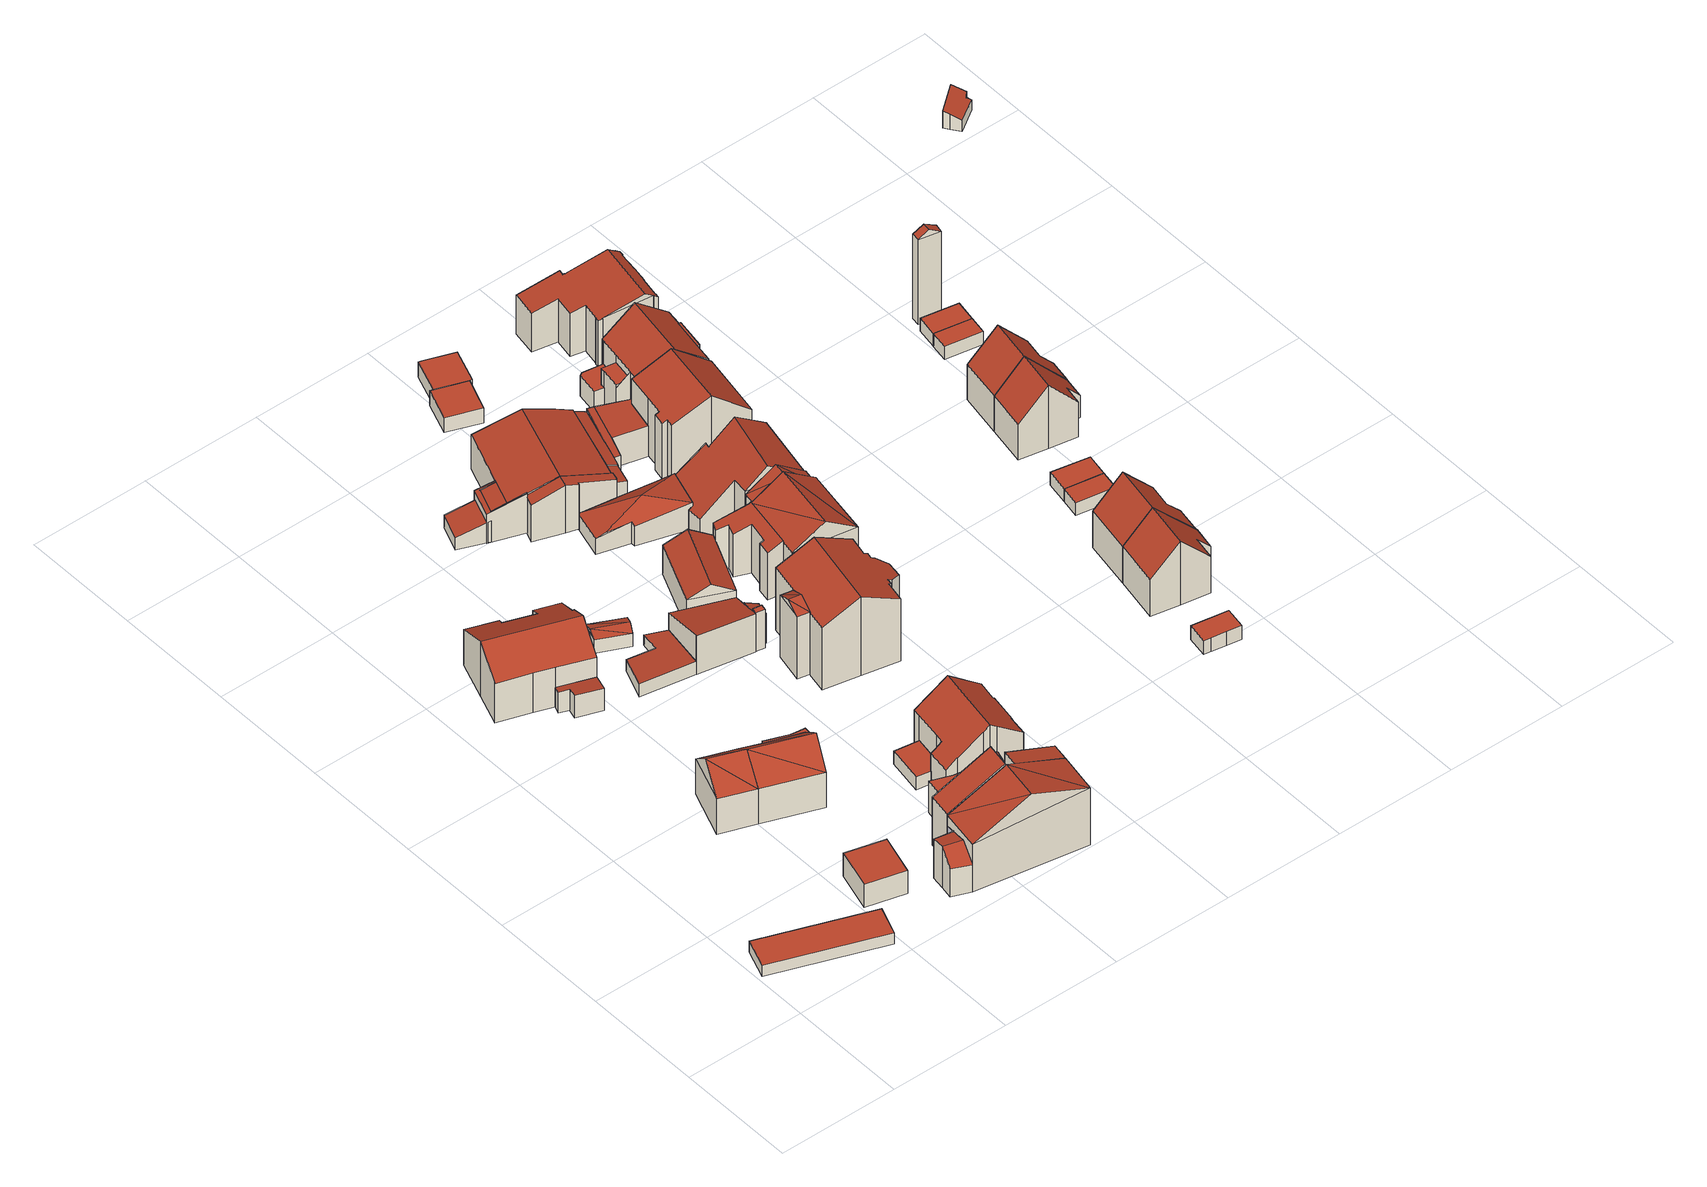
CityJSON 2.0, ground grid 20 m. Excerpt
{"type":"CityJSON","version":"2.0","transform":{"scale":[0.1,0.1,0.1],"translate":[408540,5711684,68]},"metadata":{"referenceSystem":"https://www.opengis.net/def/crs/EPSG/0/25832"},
"CityObjects":{
"building1":{"type":"Building","attributes":{"Gemeindeschluessel":"05978036","Geometrietyp2DReferenz":"3000","function":"31001_2460","roofType":"1000","measuredHeight":2.07},"geometry":[{"type":"MultiSurface","lod":"2","boundaries":[[[0,1,2,3]],[[1,4,5,2]],[[4,6,7,5]],[[6,0,3,7]],[[6,4,1,0]],[[3,2,5,7]]],"semantics":{"surfaces":[{"type":"WallSurface"},{"type":"RoofSurface"},{"type":"GroundSurface"}],"values":[0,0,0,0,1,2]}}]},
"building2":{"type":"Building","attributes":{"Gemeindeschluessel":"05978036","Geometrietyp2DReferenz":"3000","function":"31001_2000","roofType":"1000","measuredHeight":4.28},"geometry":[{"type":"MultiSurface","lod":"2","boundaries":[[[8,9,10,11]],[[9,12,13,10]],[[12,14,15,13]],[[14,8,11,15]],[[14,12,9,8]],[[11,10,13,15]]],"semantics":{"surfaces":[{"type":"WallSurface"},{"type":"RoofSurface"},{"type":"GroundSurface"}],"values":[0,0,0,0,1,2]}}]},
"building3":{"type":"Building","attributes":{"Gemeindeschluessel":"05978036","Geometrietyp2DReferenz":"3000","function":"31001_1000","roofType":"3100","measuredHeight":10.27},"geometry":[{"type":"MultiSurface","lod":"2","boundaries":[[[16,17,18,19]],[[17,20,21,18]],[[20,22,23,21]],[[22,16,19,23]],[[20,17,24]],[[16,22,25]],[[24,16,25]],[[16,24,17]],[[20,25,22]],[[25,20,24]],[[19,18,21,23]]],"semantics":{"surfaces":[{"type":"WallSurface"},{"type":"RoofSurface"},{"type":"GroundSurface"}],"values":[0,0,0,0,0,0,1,1,1,1,2]}}]},
"building4":{"type":"Building","attributes":{"Gemeindeschluessel":"05978036","Geometrietyp2DReferenz":"3000","function":"31001_1000"},"children":["building4-1","building4-2"]},
"building4-1":{"type":"BuildingPart","attributes":{"roofType":"2100","measuredHeight":4.21},"parents":["building4"],"geometry":[{"type":"MultiSurface","lod":"2","boundaries":[[[26,27,28,29]],[[27,30,31,28]],[[30,32,33,31]],[[32,34,35,33]],[[36,26,29,37]],[[36,34,32,30,27,26]],[[29,28,31,33,35,37]],[[37,35,34,36]]],"semantics":{"surfaces":[{"type":"WallSurface"},{"type":"RoofSurface"},{"type":"GroundSurface"},{"type":"ClosureSurface"}],"values":[0,0,0,0,0,1,2,3]}}]},
"building4-2":{"type":"BuildingPart","attributes":{"roofType":"3100","measuredHeight":10.45},"parents":["building4"],"geometry":[{"type":"MultiSurface","lod":"2","boundaries":[[[38,39,40,41]],[[39,42,43,40]],[[42,44,45,43]],[[44,46,47,45]],[[46,48,49,47]],[[48,50,51,49]],[[50,52,36,37,51]],[[53,35,34]],[[53,54,55,35]],[[54,56,57,55]],[[56,58,59,57]],[[58,60,61,59]],[[60,62,63,61]],[[62,64,65,63]],[[64,38,41,65]],[[60,58,56,54,53,52,50]],[[50,48,46,44,42,39,38,64,62,60]],[[41,40,43,45,47,49,51,37,35,55,57,59,61,63,65]],[[53,34,36,52]],[[34,35,37,36]]],"semantics":{"surfaces":[{"type":"WallSurface"},{"type":"RoofSurface"},{"type":"GroundSurface"},{"type":"ClosureSurface"}],"values":[0,0,0,0,0,0,0,0,0,0,0,0,0,0,0,1,1,2,0,3]}}]},
"building5":{"type":"Building","attributes":{"Gemeindeschluessel":"05978036","Geometrietyp2DReferenz":"3000","function":"31001_1100"},"children":["building5-1","building5-2"]},
"building5-1":{"type":"BuildingPart","attributes":{"roofType":"5000","measuredHeight":10.25},"parents":["building5"],"geometry":[{"type":"MultiSurface","lod":"2","boundaries":[[[16,22,23,19]],[[22,66,67,68,23]],[[69,70,71,72,73]],[[70,16,19,71]],[[22,74,75,76,66]],[[74,22,77]],[[77,70,74]],[[70,77,16]],[[69,75,74,70]],[[76,75,69]],[[16,77,22]],[[19,23,68,78,72,71]],[[79,67,66,76]],[[79,78,68,67]],[[73,79,76,69]],[[73,72,78,79]]],"semantics":{"surfaces":[{"type":"WallSurface"},{"type":"RoofSurface"},{"type":"GroundSurface"},{"type":"ClosureSurface"}],"values":[0,0,0,0,1,1,1,1,0,0,0,2,0,3,0,3]}}]},
"building5-2":{"type":"BuildingPart","attributes":{"roofType":"1000","measuredHeight":6.46},"parents":["building5"],"geometry":[{"type":"MultiSurface","lod":"2","boundaries":[[[80,81,82,83]],[[81,84,85,82]],[[84,86,87,85]],[[86,88,89,87]],[[88,90,91,89]],[[90,92,93,91]],[[92,73,72,93]],[[67,80,83,68]],[[67,79,73,92,90,88,86,84,81,80]],[[83,82,85,87,89,91,93,72,78,68]],[[78,72,73,79]],[[68,78,79,67]]],"semantics":{"surfaces":[{"type":"WallSurface"},{"type":"RoofSurface"},{"type":"GroundSurface"},{"type":"ClosureSurface"}],"values":[0,0,0,0,0,0,0,0,1,2,3,3]}}]},
"building6":{"type":"Building","attributes":{"Gemeindeschluessel":"05978036","Geometrietyp2DReferenz":"3000","function":"31001_1000"},"children":["building6-1","building6-2","building6-3","building6-4"]},
"building6-1":{"type":"BuildingPart","attributes":{"roofType":"2100","measuredHeight":14.22},"parents":["building6"],"geometry":[{"type":"MultiSurface","lod":"2","boundaries":[[[94,95,96,97]],[[95,98,99,96]],[[98,100,101,102,103,99]],[[100,98,95,94]],[[96,99,103,97]],[[94,97,104,101,100]],[[104,97,103,102]],[[104,102,101]]],"semantics":{"surfaces":[{"type":"WallSurface"},{"type":"RoofSurface"},{"type":"GroundSurface"},{"type":"ClosureSurface"}],"values":[0,0,0,1,2,0,3,3]}}]},
"building6-2":{"type":"BuildingPart","attributes":{"roofType":"3100","measuredHeight":14},"parents":["building6"],"geometry":[{"type":"MultiSurface","lod":"2","boundaries":[[[105,106,107,108]],[[106,109,110,111,107]],[[109,106,112]],[[113,106,105,114]],[[106,113,112]],[[104,112,113,101]],[[112,104,109]],[[108,107,111,115,97,103,116]],[[104,117,118,110,109]],[[117,97,115,118]],[[118,115,111,110]],[[116,103,102,119]],[[103,97,117,104,102]],[[108,116,119,105]],[[113,114,120,119,102,101]],[[101,102,104]],[[120,114,105,119]]],"semantics":{"surfaces":[{"type":"WallSurface"},{"type":"RoofSurface"},{"type":"GroundSurface"},{"type":"ClosureSurface"}],"values":[0,0,0,1,1,1,1,2,0,3,3,0,3,3,0,3,3]}}]},
"building6-3":{"type":"BuildingPart","attributes":{"roofType":"2100","measuredHeight":13.33},"parents":["building6"],"geometry":[{"type":"MultiSurface","lod":"2","boundaries":[[[120,121,122,116,119]],[[121,123,124,122]],[[123,105,108,124]],[[123,121,120,114,105]],[[108,116,122,124]],[[116,108,105,119]],[[119,105,114,120]]],"semantics":{"surfaces":[{"type":"WallSurface"},{"type":"RoofSurface"},{"type":"GroundSurface"},{"type":"ClosureSurface"}],"values":[0,0,0,1,2,3,3]}}]},
"building6-4":{"type":"BuildingPart","attributes":{"roofType":"3100","measuredHeight":7.75},"parents":["building6"],"geometry":[{"type":"MultiSurface","lod":"2","boundaries":[[[125,126,127,128]],[[126,129,130,127]],[[129,117,97,130]],[[110,131,132,111]],[[131,125,128,132]],[[118,117,129,126,125]],[[125,131,110,118]],[[128,127,130,97,115,111,132]],[[115,97,117,118]],[[110,111,115,118]]],"semantics":{"surfaces":[{"type":"WallSurface"},{"type":"RoofSurface"},{"type":"GroundSurface"},{"type":"ClosureSurface"}],"values":[0,0,0,0,0,1,1,2,3,3]}}]},
"building7":{"type":"Building","attributes":{"Gemeindeschluessel":"05978036","Geometrietyp2DReferenz":"3000","function":"31001_9998","roofType":"1000","measuredHeight":6},"geometry":[{"type":"MultiSurface","lod":"2","boundaries":[[[133,134,135,136]],[[134,137,138,135]],[[137,139,140,138]],[[139,141,142,140]],[[141,133,136,142]],[[141,139,137,134,133]],[[136,135,138,140,142]]],"semantics":{"surfaces":[{"type":"WallSurface"},{"type":"RoofSurface"},{"type":"GroundSurface"}],"values":[0,0,0,0,0,1,2]}}]},
"building8":{"type":"Building","attributes":{"Gemeindeschluessel":"05978036","Geometrietyp2DReferenz":"3000","function":"31001_2460","roofType":"2100","measuredHeight":2.46},"geometry":[{"type":"MultiSurface","lod":"2","boundaries":[[[143,144,145,146]],[[144,147,148,145]],[[147,149,150,148]],[[149,151,152,150]],[[151,153,154,152]],[[153,143,146,154]],[[153,151,149,147,144,143]],[[146,145,148,150,152,154]]],"semantics":{"surfaces":[{"type":"WallSurface"},{"type":"RoofSurface"},{"type":"GroundSurface"}],"values":[0,0,0,0,0,0,1,2]}}]},
"building9":{"type":"Building","attributes":{"Gemeindeschluessel":"05978036","Geometrietyp2DReferenz":"3000","function":"31001_9998","roofType":"3100","measuredHeight":3.1},"geometry":[{"type":"MultiSurface","lod":"2","boundaries":[[[155,156,157,158]],[[156,159,160,157]],[[159,161,162,160]],[[161,155,158,162]],[[159,156,163]],[[155,161,164]],[[155,163,156]],[[163,155,164]],[[164,159,163]],[[159,164,161]],[[158,157,160,162]]],"semantics":{"surfaces":[{"type":"WallSurface"},{"type":"RoofSurface"},{"type":"GroundSurface"}],"values":[0,0,0,0,0,0,1,1,1,1,2]}}]},
"building10":{"type":"Building","attributes":{"Gemeindeschluessel":"05978036","Geometrietyp2DReferenz":"3000","function":"31001_2460","roofType":"1000","measuredHeight":2.45},"geometry":[{"type":"MultiSurface","lod":"2","boundaries":[[[165,166,167,168]],[[166,169,170,167]],[[169,171,172,170]],[[171,173,174,172]],[[173,175,176,174]],[[175,177,178,176]],[[177,165,168,178]],[[177,175,173,171,169,166,165]],[[168,167,170,172,174,176,178]]],"semantics":{"surfaces":[{"type":"WallSurface"},{"type":"RoofSurface"},{"type":"GroundSurface"}],"values":[0,0,0,0,0,0,0,1,2]}}]},
"building11":{"type":"Building","attributes":{"Gemeindeschluessel":"05978036","Geometrietyp2DReferenz":"3000","function":"31001_1000"},"children":["building11-1","building11-2"]},
"building11-1":{"type":"BuildingPart","attributes":{"roofType":"3100","measuredHeight":10.79},"parents":["building11"],"geometry":[{"type":"MultiSurface","lod":"2","boundaries":[[[179,180,181,182]],[[180,183,184,181]],[[183,185,186,184]],[[185,187,188,186]],[[187,189,188]],[[190,191,192]],[[190,193,194,191]],[[193,195,196,194]],[[195,197,198,196]],[[197,199,200,198]],[[199,201,202,200]],[[201,203,204,202]],[[203,205,206,204]],[[205,207,208,206]],[[207,209,210,208]],[[209,211,212,210]],[[211,213,214,212]],[[213,215,216,214]],[[215,179,182,216]],[[211,209,207,205,203,201,199,197,195,193,190,217]],[[217,187,185,183,180,179,215,213,211]],[[182,181,184,186,188,218,191,194,196,198,200,202,204,206,208,210,212,214,216]],[[219,189,187,217]],[[218,188,189,219]],[[190,192,219,217]],[[192,191,218,219]]],"semantics":{"surfaces":[{"type":"WallSurface"},{"type":"RoofSurface"},{"type":"GroundSurface"},{"type":"ClosureSurface"}],"values":[0,0,0,0,0,0,0,0,0,0,0,0,0,0,0,0,0,0,0,1,1,2,0,3,0,3]}}]},
"building11-2":{"type":"BuildingPart","attributes":{"roofType":"2100","measuredHeight":5.27},"parents":["building11"],"geometry":[{"type":"MultiSurface","lod":"2","boundaries":[[[220,221,222,223]],[[221,192,191,222]],[[189,220,223,188]],[[189,219,192,221,220]],[[223,222,191,218,188]],[[189,188,218,219]],[[219,218,191,192]]],"semantics":{"surfaces":[{"type":"WallSurface"},{"type":"RoofSurface"},{"type":"GroundSurface"},{"type":"ClosureSurface"}],"values":[0,0,0,1,2,3,3]}}]},
"building12":{"type":"Building","attributes":{"Gemeindeschluessel":"05978036","Geometrietyp2DReferenz":"3000","function":"51009_1610","roofType":"2100","measuredHeight":4.06},"geometry":[{"type":"MultiSurface","lod":"2","boundaries":[[[224,225,226,227]],[[225,228,229,226]],[[228,230,231,229]],[[230,232,233,231]],[[232,234,235,233]],[[234,224,227,235]],[[234,232,230,228,225,224]],[[227,226,229,231,233,235]]],"semantics":{"surfaces":[{"type":"WallSurface"},{"type":"RoofSurface"},{"type":"GroundSurface"}],"values":[0,0,0,0,0,0,1,2]}}]},
"building13":{"type":"Building","attributes":{"Gemeindeschluessel":"05978036","Geometrietyp2DReferenz":"3000","function":"31001_1000"},"children":["building13-1","building13-2"]},
"building13-1":{"type":"BuildingPart","attributes":{"roofType":"2100","measuredHeight":7.29},"parents":["building13"],"geometry":[{"type":"MultiSurface","lod":"2","boundaries":[[[236,237,238,239]],[[237,240,241,238]],[[240,242,243,241]],[[242,244,245,243]],[[244,246,247,245]],[[248,236,239,249,250]],[[248,251,246,244,242,240,237,236]],[[239,238,241,243,245,247,249]],[[250,251,248]],[[249,247,246,251,250]]],"semantics":{"surfaces":[{"type":"WallSurface"},{"type":"RoofSurface"},{"type":"GroundSurface"},{"type":"ClosureSurface"}],"values":[0,0,0,0,0,0,1,2,0,3]}}]},
"building13-2":{"type":"BuildingPart","attributes":{"roofType":"2100","measuredHeight":6.77},"parents":["building13"],"geometry":[{"type":"MultiSurface","lod":"2","boundaries":[[[252,253,254,255]],[[253,256,257,254]],[[256,250,249,257]],[[258,252,255,247,246]],[[258,251,250,256,253,252]],[[255,254,257,249,247]],[[246,251,258]],[[247,249,250,251,246]]],"semantics":{"surfaces":[{"type":"WallSurface"},{"type":"RoofSurface"},{"type":"GroundSurface"},{"type":"ClosureSurface"}],"values":[0,0,0,0,1,2,0,3]}}]},
"building14":{"type":"Building","attributes":{"Gemeindeschluessel":"05978036","Geometrietyp2DReferenz":"3000","function":"51009_1610","roofType":"1000","measuredHeight":7.32},"geometry":[{"type":"MultiSurface","lod":"2","boundaries":[[[259,260,261,262]],[[260,263,264,261]],[[263,265,266,264]],[[265,259,262,266]],[[265,263,260,259]],[[262,261,264,266]]],"semantics":{"surfaces":[{"type":"WallSurface"},{"type":"RoofSurface"},{"type":"GroundSurface"}],"values":[0,0,0,0,1,2]}}]},
"building15":{"type":"Building","attributes":{"Gemeindeschluessel":"05978036","Geometrietyp2DReferenz":"3000","function":"51009_1610","roofType":"2100","measuredHeight":7.37},"geometry":[{"type":"MultiSurface","lod":"2","boundaries":[[[267,268,269,235]],[[268,270,271,269]],[[270,272,273,271]],[[272,274,275,273]],[[274,276,277,275]],[[276,278,279,277]],[[278,280,233,279]],[[280,267,235,233]],[[280,278,276,274,272,270,268,267]],[[235,269,271,273,275,277,279,233]]],"semantics":{"surfaces":[{"type":"WallSurface"},{"type":"RoofSurface"},{"type":"GroundSurface"}],"values":[0,0,0,0,0,0,0,0,1,2]}}]},
"building16":{"type":"Building","attributes":{"Gemeindeschluessel":"05978036","Geometrietyp2DReferenz":"3000","function":"31001_2000","roofType":"3100","measuredHeight":7.39},"geometry":[{"type":"MultiSurface","lod":"2","boundaries":[[[281,282,283,284]],[[282,285,286,283]],[[285,287,288,286]],[[287,281,284,288]],[[285,282,289]],[[281,287,290]],[[282,281,290,289]],[[287,285,289,290]],[[284,283,286,288]]],"semantics":{"surfaces":[{"type":"WallSurface"},{"type":"RoofSurface"},{"type":"GroundSurface"}],"values":[0,0,0,0,0,0,1,1,2]}}]},
"building17":{"type":"Building","attributes":{"Gemeindeschluessel":"05978036","Geometrietyp2DReferenz":"3000","function":"31001_1100"},"children":["building17-1","building17-2"]},
"building17-1":{"type":"BuildingPart","attributes":{"roofType":"3100","measuredHeight":12.91},"parents":["building17"],"geometry":[{"type":"MultiSurface","lod":"2","boundaries":[[[291,292,293,294]],[[292,295,296,293]],[[297,298,299,300]],[[297,301,302,298]],[[301,291,294,302]],[[301,303,295,292,291]],[[303,301,304]],[[304,305,303]],[[305,304,297,300]],[[295,303,305]],[[304,301,297]],[[294,293,296,306,299,298,302]],[[305,306,296,295]],[[300,299,306,305]]],"semantics":{"surfaces":[{"type":"WallSurface"},{"type":"RoofSurface"},{"type":"GroundSurface"},{"type":"ClosureSurface"}],"values":[0,0,0,0,0,1,1,1,1,0,0,2,3,3]}}]},
"building17-2":{"type":"BuildingPart","attributes":{"roofType":"3100","measuredHeight":14.77},"parents":["building17"],"geometry":[{"type":"MultiSurface","lod":"2","boundaries":[[[295,307,308,296]],[[307,309,310,308]],[[309,311,312,310]],[[311,313,314,312]],[[313,315,316,314]],[[315,317,318,316]],[[317,319,320,318]],[[319,321,322,320]],[[321,323,324,322]],[[323,325,326,324]],[[325,327,328,326]],[[327,329,330,328]],[[329,331,332,330]],[[331,333,334,332]],[[333,335,336,334]],[[335,337,338,336]],[[337,339,340,338]],[[339,300,299,340]],[[337,335,333,331,329,327,325,323,321,319,317,315,313,311]],[[311,309,307,295,305,300,339,337]],[[306,296,308,310,312,314,316,318,320,322,324,326,328,330,332,334,336,338,340,299]],[[296,306,305,295]],[[306,299,300,305]]],"semantics":{"surfaces":[{"type":"WallSurface"},{"type":"RoofSurface"},{"type":"GroundSurface"},{"type":"ClosureSurface"}],"values":[0,0,0,0,0,0,0,0,0,0,0,0,0,0,0,0,0,0,1,1,2,3,3]}}]},
"building18":{"type":"Building","attributes":{"Gemeindeschluessel":"05978036","Geometrietyp2DReferenz":"3000","function":"31001_1100","roofType":"5000","measuredHeight":6.11},"geometry":[{"type":"MultiSurface","lod":"2","boundaries":[[[341,342,343,344]],[[342,345,346,343]],[[345,347,348,346]],[[347,349,350,348]],[[349,351,352,350]],[[351,353,354,352]],[[353,355,356,354]],[[355,357,358,356]],[[357,359,360,358]],[[359,361,362,360]],[[361,341,344,362]],[[363,364,342,341,361,365]],[[351,349,347,345,364,363]],[[355,353,351,363]],[[363,365,359,357,355]],[[345,342,364]],[[361,359,365]],[[344,343,346,348,350,352,354,356,358,360,362]]],"semantics":{"surfaces":[{"type":"WallSurface"},{"type":"RoofSurface"},{"type":"GroundSurface"}],"values":[0,0,0,0,0,0,0,0,0,0,0,1,1,1,1,0,0,2]}}]},
"building19":{"type":"Building","attributes":{"Gemeindeschluessel":"05978036","Geometrietyp2DReferenz":"3000","function":"31001_1100"},"children":["building19-1","building19-2","building19-3","building19-4","building19-5","building19-6"]},
"building19-1":{"type":"BuildingPart","attributes":{"roofType":"3100","measuredHeight":8.93},"parents":["building19"],"geometry":[{"type":"MultiSurface","lod":"2","boundaries":[[[366,367,368,369,370]],[[367,371,372,368]],[[371,373,374,372]],[[373,375,376,374]],[[375,377,378,376]],[[377,379,380,378]],[[379,381,382,380]],[[381,383,384,382]],[[383,385,386,384]],[[379,377,375,373,371,367,366,387,388]],[[388,385,383,381,379]],[[386,389,369,368,372,374,376,378,380,382,384]],[[389,386,385,388]],[[366,370,387]],[[389,388,387,370,369]]],"semantics":{"surfaces":[{"type":"WallSurface"},{"type":"RoofSurface"},{"type":"GroundSurface"},{"type":"ClosureSurface"}],"values":[0,0,0,0,0,0,0,0,0,1,1,2,3,0,3]}}]},
"building19-2":{"type":"BuildingPart","attributes":{"roofType":"2100","measuredHeight":6.29},"parents":["building19"],"geometry":[{"type":"MultiSurface","lod":"2","boundaries":[[[390,391,392,393,394]],[[395,396,397,398]],[[395,399,400,396]],[[399,395,398,401,391,390,402]],[[393,392,397,396,400]],[[398,397,392,391,401]],[[394,402,390]],[[393,400,399,402,394]]],"semantics":{"surfaces":[{"type":"WallSurface"},{"type":"RoofSurface"},{"type":"GroundSurface"},{"type":"ClosureSurface"}],"values":[0,0,0,1,2,3,0,3]}}]},
"building19-3":{"type":"BuildingPart","attributes":{"roofType":"2100","measuredHeight":6.32},"parents":["building19"],"geometry":[{"type":"MultiSurface","lod":"2","boundaries":[[[403,404,392,391]],[[403,405,406,404]],[[405,407,408,406]],[[407,409,410,408]],[[409,398,397,410]],[[398,409,407,405,403,391,401]],[[392,404,406,408,410,397]],[[392,397,398,401,391]]],"semantics":{"surfaces":[{"type":"WallSurface"},{"type":"RoofSurface"},{"type":"GroundSurface"},{"type":"ClosureSurface"}],"values":[0,0,0,0,0,1,2,3]}}]},
"building19-4":{"type":"BuildingPart","attributes":{"roofType":"2100","measuredHeight":6.31},"parents":["building19"],"geometry":[{"type":"MultiSurface","lod":"2","boundaries":[[[411,412,413,414]],[[415,394,393,416]],[[417,418,419,400,399]],[[418,411,414,419]],[[418,417,402,394,415,412,411]],[[414,413,416,393,400,419]],[[416,413,412,415]],[[399,402,417]],[[400,393,394,402,399]]],"semantics":{"surfaces":[{"type":"WallSurface"},{"type":"RoofSurface"},{"type":"GroundSurface"},{"type":"ClosureSurface"}],"values":[0,0,0,0,1,2,3,0,3]}}]},
"building19-5":{"type":"BuildingPart","attributes":{"roofType":"2100","measuredHeight":6.48},"parents":["building19"],"geometry":[{"type":"MultiSurface","lod":"2","boundaries":[[[420,267,421,422,423]],[[267,280,424,421]],[[280,278,425,426,424]],[[278,280,267,420]],[[422,421,424,426]],[[423,425,278,420]],[[423,422,426,425]]],"semantics":{"surfaces":[{"type":"WallSurface"},{"type":"RoofSurface"},{"type":"GroundSurface"},{"type":"ClosureSurface"}],"values":[0,0,0,1,2,0,3]}}]},
"building19-6":{"type":"BuildingPart","attributes":{"roofType":"3100","measuredHeight":8.97},"parents":["building19"],"geometry":[{"type":"MultiSurface","lod":"2","boundaries":[[[425,427,428,426]],[[427,429,430,428]],[[429,431,432,430]],[[431,433,434,432]],[[433,435,415,416,434]],[[436,370,369,413,412]],[[437,423,422,386,385]],[[438,387,370,436,435,433,431]],[[431,429,427,425,423,437,438]],[[426,428,430,432,434,416,413,369,389,386,422]],[[436,412,415,435]],[[412,413,416,415]],[[388,387,438]],[[389,369,370,387,388]],[[437,385,388,438]],[[389,388,385,386]],[[426,422,423,425]]],"semantics":{"surfaces":[{"type":"WallSurface"},{"type":"RoofSurface"},{"type":"GroundSurface"},{"type":"ClosureSurface"}],"values":[0,0,0,0,0,0,0,1,1,2,0,3,0,3,0,3,3]}}]},
"building20":{"type":"Building","attributes":{"Gemeindeschluessel":"05978036","Geometrietyp2DReferenz":"3000","function":"51009_1610","roofType":"2100","measuredHeight":6.32},"geometry":[{"type":"MultiSurface","lod":"2","boundaries":[[[439,440,368,441]],[[440,412,413,368]],[[412,442,414,413]],[[442,439,441,414]],[[442,412,440,439]],[[441,368,413,414]]],"semantics":{"surfaces":[{"type":"WallSurface"},{"type":"RoofSurface"},{"type":"GroundSurface"}],"values":[0,0,0,0,1,2]}}]},
"building21":{"type":"Building","attributes":{"Gemeindeschluessel":"05978036","Geometrietyp2DReferenz":"3000","function":"31001_1100"},"children":["building21-1","building21-2"]},
"building21-1":{"type":"BuildingPart","attributes":{"roofType":"3100","measuredHeight":13.16},"parents":["building21"],"geometry":[{"type":"MultiSurface","lod":"2","boundaries":[[[443,444,445,446]],[[444,447,448,445]],[[449,450,451,452]],[[450,453,454,451]],[[453,443,446,454]],[[443,453,455]],[[455,456,443]],[[456,455,457,449]],[[456,449,447,444]],[[450,457,455,453]],[[449,457,450]],[[443,456,444]],[[446,445,448,452,451,454]],[[452,448,447,449]]],"semantics":{"surfaces":[{"type":"WallSurface"},{"type":"RoofSurface"},{"type":"GroundSurface"},{"type":"ClosureSurface"}],"values":[0,0,0,0,0,1,1,1,1,0,0,0,2,3]}}]},
"building21-2":{"type":"BuildingPart","attributes":{"roofType":"2100","measuredHeight":9.9},"parents":["building21"],"geometry":[{"type":"MultiSurface","lod":"2","boundaries":[[[458,459,460,461]],[[459,462,463,460]],[[462,464,465,463]],[[464,466,467,465]],[[466,468,469,467]],[[468,470,471,469]],[[470,472,473,471]],[[472,474,475,473]],[[474,476,449,452,475]],[[477,458,461,448,447]],[[477,476,474,472,470,468,466,464,462,459,458]],[[461,460,463,465,467,469,471,473,475,452,448]],[[447,449,476,477]],[[447,448,452,449]]],"semantics":{"surfaces":[{"type":"WallSurface"},{"type":"RoofSurface"},{"type":"GroundSurface"},{"type":"ClosureSurface"}],"values":[0,0,0,0,0,0,0,0,0,0,1,2,0,3]}}]},
"building22":{"type":"Building","attributes":{"Gemeindeschluessel":"05978036","Geometrietyp2DReferenz":"3000","function":"31001_2460","roofType":"1000","measuredHeight":2.83},"geometry":[{"type":"MultiSurface","lod":"2","boundaries":[[[478,479,480,481]],[[479,482,483,480]],[[482,484,485,483]],[[484,486,487,485]],[[486,478,481,487]],[[486,484,482,479,478]],[[481,480,483,485,487]]],"semantics":{"surfaces":[{"type":"WallSurface"},{"type":"RoofSurface"},{"type":"GroundSurface"}],"values":[0,0,0,0,0,1,2]}}]},
"building23":{"type":"Building","attributes":{"Gemeindeschluessel":"05978036","Geometrietyp2DReferenz":"3000","function":"31001_2460","roofType":"1000","measuredHeight":2.83},"geometry":[{"type":"MultiSurface","lod":"2","boundaries":[[[482,488,489,483]],[[488,490,491,489]],[[490,492,493,491]],[[492,494,495,493]],[[494,484,485,495]],[[484,482,483,485]],[[484,494,492,490,488,482]],[[483,489,491,493,495,485]]],"semantics":{"surfaces":[{"type":"WallSurface"},{"type":"RoofSurface"},{"type":"GroundSurface"}],"values":[0,0,0,0,0,0,1,2]}}]},
"building24":{"type":"Building","attributes":{"Gemeindeschluessel":"05978036","Geometrietyp2DReferenz":"3000","function":"31001_1100"},"children":["building24-1","building24-2"]},
"building24-1":{"type":"BuildingPart","attributes":{"roofType":"5000","measuredHeight":12.41},"parents":["building24"],"geometry":[{"type":"MultiSurface","lod":"2","boundaries":[[[496,497,498,499,500]],[[497,501,502,498]],[[501,503,504,502]],[[503,505,506,504]],[[505,507,508,506]],[[507,509,510,508]],[[509,511,512,510]],[[511,513,514,512]],[[513,515,516,514]],[[515,517,518,516]],[[517,515,519,520,521,522]],[[520,519,513,511,509,507,505,503,501,497,496]],[[515,513,519]],[[518,499,498,502,504,506,508,510,512,514,516]],[[500,523,496]],[[499,518,517,524,500]],[[500,524,523]],[[520,496,523,521]],[[522,524,517]],[[521,523,524,522]]],"semantics":{"surfaces":[{"type":"WallSurface"},{"type":"RoofSurface"},{"type":"GroundSurface"},{"type":"ClosureSurface"}],"values":[0,0,0,0,0,0,0,0,0,0,1,1,0,2,0,3,3,0,3,3]}}]},
"building24-2":{"type":"BuildingPart","attributes":{"roofType":"3100","measuredHeight":12.18},"parents":["building24"],"geometry":[{"type":"MultiSurface","lod":"2","boundaries":[[[525,500,499,526]],[[527,528,529,518,517]],[[528,525,526,529]],[[525,528,530]],[[500,530,531,521,523]],[[530,500,525]],[[531,528,527]],[[528,531,530]],[[526,499,518,529]],[[517,522,527]],[[518,499,500,524,517]],[[517,524,522]],[[531,527,522,521]],[[523,524,500]],[[521,522,524,523]]],"semantics":{"surfaces":[{"type":"WallSurface"},{"type":"RoofSurface"},{"type":"GroundSurface"},{"type":"ClosureSurface"}],"values":[0,0,0,0,1,1,1,1,2,0,3,3,0,3,3]}}]},
"building25":{"type":"Building","attributes":{"Gemeindeschluessel":"05978036","Geometrietyp2DReferenz":"3000","function":"31001_1100","roofType":"3100","measuredHeight":13.54},"geometry":[{"type":"MultiSurface","lod":"2","boundaries":[[[532,533,534,535]],[[533,536,537,534]],[[536,538,539,537]],[[538,540,541,539]],[[540,542,543,541]],[[542,544,545,543]],[[544,546,547,545]],[[546,548,549,547]],[[548,550,551,549]],[[550,552,553,551]],[[552,554,555,553]],[[554,532,535,555]],[[550,548,546,544]],[[544,542,540,538,536,533,532,554,552,550]],[[535,534,537,539,541,543,545,547,549,551,553,555]]],"semantics":{"surfaces":[{"type":"WallSurface"},{"type":"RoofSurface"},{"type":"GroundSurface"}],"values":[0,0,0,0,0,0,0,0,0,0,0,0,1,1,2]}}]},
"building26":{"type":"Building","attributes":{"Gemeindeschluessel":"05978036","Geometrietyp2DReferenz":"3000","function":"31001_1000"},"children":["building26-1","building26-2","building26-3","building26-4"]},
"building26-1":{"type":"BuildingPart","attributes":{"roofType":"1000","measuredHeight":8.29},"parents":["building26"],"geometry":[{"type":"MultiSurface","lod":"2","boundaries":[[[556,557,558,559]],[[557,560,561,558]],[[560,562,563,561]],[[556,559,564,565]],[[565,562,560,557,556]],[[559,558,561,563,564]],[[565,564,563,562]]],"semantics":{"surfaces":[{"type":"WallSurface"},{"type":"RoofSurface"},{"type":"GroundSurface"},{"type":"ClosureSurface"}],"values":[0,0,0,0,1,2,3]}}]},
"building26-2":{"type":"BuildingPart","attributes":{"roofType":"1000","measuredHeight":3.89},"parents":["building26"],"geometry":[{"type":"MultiSurface","lod":"2","boundaries":[[[566,567,568,569]],[[567,570,571,568]],[[570,572,573,571]],[[572,574,575,573]],[[576,577,574,572,570,567,566]],[[569,568,571,573,575,578,579]],[[578,575,574,577]],[[579,578,577,576]],[[569,579,576,566]]],"semantics":{"surfaces":[{"type":"WallSurface"},{"type":"RoofSurface"},{"type":"GroundSurface"},{"type":"ClosureSurface"}],"values":[0,0,0,0,1,2,3,3,3]}}]},
"building26-3":{"type":"BuildingPart","attributes":{"roofType":"3100","measuredHeight":12.6},"parents":["building26"],"geometry":[{"type":"MultiSurface","lod":"2","boundaries":[[[562,580,581,563]],[[580,582,583,581]],[[582,584,585,583]],[[584,586,587,585]],[[586,588,589,587]],[[590,575,574]],[[590,591,592,575]],[[591,593,594,592]],[[593,595,596,594]],[[595,556,559,596]],[[556,565,564,559]],[[593,591,590,597,598,599,588,586,584,582]],[[582,580,562,565,556,595,593]],[[564,563,581,583,585,587,589,600,578,575,592,594,596,559]],[[562,563,564,565]],[[601,599,598]],[[600,589,588,599,601]],[[597,602,601,598]],[[602,577,578,600,601]],[[590,574,577,602,597]],[[574,575,578,577]]],"semantics":{"surfaces":[{"type":"WallSurface"},{"type":"RoofSurface"},{"type":"GroundSurface"},{"type":"ClosureSurface"}],"values":[0,0,0,0,0,0,0,0,0,0,0,1,1,2,3,0,3,0,3,0,3]}}]},
"building26-4":{"type":"BuildingPart","attributes":{"roofType":"1000","measuredHeight":6.99},"parents":["building26"],"geometry":[{"type":"MultiSurface","lod":"2","boundaries":[[[603,604,569,589,588]],[[604,566,569]],[[601,602,605,604,603,599]],[[589,569,579,578,600]],[[576,566,604,605]],[[576,579,569,566]],[[577,576,605,602]],[[577,578,579,576]],[[600,578,577,602,601]],[[588,599,603]],[[589,600,601,599,588]]],"semantics":{"surfaces":[{"type":"WallSurface"},{"type":"RoofSurface"},{"type":"GroundSurface"},{"type":"ClosureSurface"}],"values":[0,0,1,2,0,3,0,3,3,0,3]}}]},
"building27":{"type":"Building","attributes":{"Gemeindeschluessel":"05978036","Geometrietyp2DReferenz":"3000","function":"31001_2460","roofType":"1000","measuredHeight":2.55},"geometry":[{"type":"MultiSurface","lod":"2","boundaries":[[[606,607,608,609]],[[607,610,611,608]],[[610,612,613,611]],[[612,614,615,613]],[[614,616,617,615]],[[616,606,609,617]],[[616,614,612,610,607,606]],[[609,608,611,613,615,617]]],"semantics":{"surfaces":[{"type":"WallSurface"},{"type":"RoofSurface"},{"type":"GroundSurface"}],"values":[0,0,0,0,0,0,1,2]}}]},
"building28":{"type":"Building","attributes":{"Gemeindeschluessel":"05978036","Geometrietyp2DReferenz":"3000","function":"31001_1100","roofType":"5000","measuredHeight":10.07},"geometry":[{"type":"MultiSurface","lod":"2","boundaries":[[[618,619,620,621]],[[619,622,623,620]],[[622,624,625,623]],[[624,626,627,625]],[[626,628,629,627]],[[628,630,631,629]],[[630,632,633,631]],[[632,634,635,633]],[[634,636,637,635]],[[636,638,639,637]],[[638,640,641,639]],[[640,642,643,641]],[[642,644,645,643]],[[644,646,647,645]],[[646,648,649,647]],[[648,650,651,649]],[[650,652,653,651]],[[652,654,655,653]],[[654,656,657,655]],[[656,658,659,657]],[[658,660,661,659]],[[660,662,663,661]],[[662,664,665,663]],[[664,666,667,665]],[[666,668,669,667]],[[668,670,671,669]],[[670,672,673,671]],[[672,674,675,673]],[[674,618,621,675]],[[676,677,664,662,660,658,656,654,652,650,648,646,644,642,640,638,636]],[[674,672,670,668,666,677,676,634,632,630,628,626,624,622,619,618]],[[636,634,676]],[[666,664,677]],[[621,620,623,625,627,629,631,633,635,637,639,641,643,645,647,649,651,653,655,657,659,661,663,665,667,669,671,673,675]]],"semantics":{"surfaces":[{"type":"WallSurface"},{"type":"RoofSurface"},{"type":"GroundSurface"}],"values":[0,0,0,0,0,0,0,0,0,0,0,0,0,0,0,0,0,0,0,0,0,0,0,0,0,0,0,0,0,1,1,0,0,2]}}]},
"building29":{"type":"Building","attributes":{"Gemeindeschluessel":"05978036","Geometrietyp2DReferenz":"3000","function":"31001_1000","roofType":"3100","measuredHeight":11.99},"geometry":[{"type":"MultiSurface","lod":"2","boundaries":[[[678,679,680,681]],[[679,682,683,680]],[[682,684,685,683]],[[684,686,687,685]],[[686,688,689,687]],[[688,690,691,689]],[[690,692,693,691]],[[692,678,681,693]],[[688,686,684,682,679,678]],[[678,692,690,688]],[[681,680,683,685,687,689,691,693]]],"semantics":{"surfaces":[{"type":"WallSurface"},{"type":"RoofSurface"},{"type":"GroundSurface"}],"values":[0,0,0,0,0,0,0,0,1,1,2]}}]},
"building30":{"type":"Building","attributes":{"Gemeindeschluessel":"05978036","Geometrietyp2DReferenz":"3000","function":"31001_1000","roofType":"3100","measuredHeight":11.86},"geometry":[{"type":"MultiSurface","lod":"2","boundaries":[[[694,695,680,696]],[[695,697,681,680]],[[697,698,693,681]],[[698,699,700,693]],[[699,701,702,700]],[[701,703,704,702]],[[703,705,706,704]],[[705,694,696,706]],[[701,699,698,697]],[[697,695,694,705,703,701]],[[696,680,681,693,700,702,704,706]]],"semantics":{"surfaces":[{"type":"WallSurface"},{"type":"RoofSurface"},{"type":"GroundSurface"}],"values":[0,0,0,0,0,0,0,0,1,1,2]}}]},
"building31":{"type":"Building","attributes":{"Gemeindeschluessel":"05978036","Geometrietyp2DReferenz":"3000","function":"31001_2460","roofType":"1000","measuredHeight":2.44},"geometry":[{"type":"MultiSurface","lod":"2","boundaries":[[[707,708,709,710]],[[708,711,712,709]],[[711,713,714,712]],[[713,707,710,714]],[[713,711,708,707]],[[710,709,712,714]]],"semantics":{"surfaces":[{"type":"WallSurface"},{"type":"RoofSurface"},{"type":"GroundSurface"}],"values":[0,0,0,0,1,2]}}]},
"building32":{"type":"Building","attributes":{"Gemeindeschluessel":"05978036","Geometrietyp2DReferenz":"3000","function":"31001_2460","roofType":"1000","measuredHeight":2.45},"geometry":[{"type":"MultiSurface","lod":"2","boundaries":[[[707,715,716,710]],[[715,717,718,716]],[[717,708,709,718]],[[708,707,710,709]],[[708,717,715,707]],[[710,716,718,709]]],"semantics":{"surfaces":[{"type":"WallSurface"},{"type":"RoofSurface"},{"type":"GroundSurface"}],"values":[0,0,0,0,1,2]}}]},
"building33":{"type":"Building","attributes":{"Gemeindeschluessel":"05978036","Geometrietyp2DReferenz":"3000","function":"31001_1000","roofType":"3100","measuredHeight":11.85},"geometry":[{"type":"MultiSurface","lod":"2","boundaries":[[[719,720,721,722]],[[720,723,724,721]],[[723,725,726,724]],[[725,727,728,726]],[[727,729,730,728]],[[729,731,732,730]],[[731,733,734,732]],[[733,719,722,734]],[[729,727,725,723,720,719]],[[719,733,731,729]],[[722,721,724,726,728,730,732,734]]],"semantics":{"surfaces":[{"type":"WallSurface"},{"type":"RoofSurface"},{"type":"GroundSurface"}],"values":[0,0,0,0,0,0,0,0,1,1,2]}}]},
"building34":{"type":"Building","attributes":{"Gemeindeschluessel":"05978036","Geometrietyp2DReferenz":"3000","function":"31001_1000","roofType":"3100","measuredHeight":11.83},"geometry":[{"type":"MultiSurface","lod":"2","boundaries":[[[735,736,721,737]],[[736,738,722,721]],[[738,733,734,722]],[[733,739,740,734]],[[739,741,742,740]],[[741,743,744,742]],[[743,745,746,744]],[[745,735,737,746]],[[741,739,733,738]],[[738,736,735,745,743,741]],[[737,721,722,734,740,742,744,746]]],"semantics":{"surfaces":[{"type":"WallSurface"},{"type":"RoofSurface"},{"type":"GroundSurface"}],"values":[0,0,0,0,0,0,0,0,1,1,2]}}]},
"building35":{"type":"Building","attributes":{"Gemeindeschluessel":"05978036","Geometrietyp2DReferenz":"3000","function":"31001_2460","roofType":"1000","measuredHeight":2.5},"geometry":[{"type":"MultiSurface","lod":"2","boundaries":[[[747,748,749,750]],[[748,751,752,749]],[[751,753,754,752]],[[753,747,750,754]],[[753,751,748,747]],[[750,749,752,754]]],"semantics":{"surfaces":[{"type":"WallSurface"},{"type":"RoofSurface"},{"type":"GroundSurface"}],"values":[0,0,0,0,1,2]}}]},
"building36":{"type":"Building","attributes":{"Gemeindeschluessel":"05978036","Geometrietyp2DReferenz":"3000","function":"31001_2460","roofType":"1000","measuredHeight":2.4},"geometry":[{"type":"MultiSurface","lod":"2","boundaries":[[[747,755,756,757]],[[755,758,759,756]],[[758,748,760,759]],[[748,747,757,760]],[[748,758,755,747]],[[757,756,759,760]]],"semantics":{"surfaces":[{"type":"WallSurface"},{"type":"RoofSurface"},{"type":"GroundSurface"}],"values":[0,0,0,0,1,2]}}]},
"building37":{"type":"Building","attributes":{"Gemeindeschluessel":"05978036","Geometrietyp2DReferenz":"3000","function":"31001_2500","roofType":"3100","measuredHeight":17.02},"geometry":[{"type":"MultiSurface","lod":"2","boundaries":[[[761,762,763,764]],[[762,765,766,763]],[[765,767,768,766]],[[767,761,764,768]],[[765,762,769]],[[761,767,770]],[[762,761,770,769]],[[767,765,769,770]],[[764,763,766,768]]],"semantics":{"surfaces":[{"type":"WallSurface"},{"type":"RoofSurface"},{"type":"GroundSurface"}],"values":[0,0,0,0,0,0,1,1,2]}}]},
"building38":{"type":"Building","attributes":{"Gemeindeschluessel":"05978036","Geometrietyp2DReferenz":"3000","function":"31001_2460","roofType":"2100","measuredHeight":3.2},"geometry":[{"type":"MultiSurface","lod":"2","boundaries":[[[771,772,773,774]],[[772,775,776,773]],[[775,777,778,776]],[[777,779,780,778]],[[779,781,782,780]],[[781,783,784,782]],[[783,771,774,784]],[[783,781,779,777,775,772,771]],[[774,773,776,778,780,782,784]]],"semantics":{"surfaces":[{"type":"WallSurface"},{"type":"RoofSurface"},{"type":"GroundSurface"}],"values":[0,0,0,0,0,0,0,1,2]}}]}
},
"vertices":[
[24,137,26],[205,70,26],[205,70,5],[24,137,5],[187,21,26],[187,21,5],[6,88,26],[6,88,5],
[287,156,46],[268,89,46],[268,89,3],[287,156,3],[204,106,46],[204,106,3],[223,173,46],[223,173,3],
[198,325,73],[141,346,73],[141,346,7],[198,325,7],[171,427,73],[171,427,7],[227,406,73],[227,406,7],[156,387,110],[212,366,110],
[183,636,49],[142,651,49],[142,651,7],[183,636,7],[147,667,46],[147,667,7],[131,673,46],[131,673,7],[136,685,44],[136,685,7],[193,664,44],[193,664,7],
[138,802,81],[188,784,81],[188,784,7],[138,802,7],[195,803,69],[195,803,7],[235,789,69],[235,789,7],[220,749,93],[220,749,7],[223,748,93],[223,748,7],[212,716,111],[212,716,7],[193,664,81],[136,685,81],[106,696,81],[106,696,7],[52,714,80],[52,714,7],[52,715,81],[52,715,7],[71,767,111],[71,767,7],[94,831,74],[94,831,7],[143,813,74],[143,813,7],
[263,392,73],[263,392,72],[263,392,7],[310,340,73],[291,290,73],[291,290,7],[310,340,7],[310,340,72],[306,330,110],[310,340,101],[321,371,73],[212,365,110],[321,371,7],[321,371,72],
[265,396,72],[303,382,72],[303,382,7],[265,396,7],[312,380,72],[312,380,7],[327,378,72],[327,378,7],[325,356,72],[325,356,7],[320,357,72],[320,357,7],[314,339,72],[314,339,7],
[350,102,93],[357,142,93],[357,142,3],[350,102,3],[448,126,145],[448,126,3],[441,86,145],[441,86,142],[441,86,101],[441,86,3],[350,102,92],
[535,69,111],[523,2,111],[523,2,3],[535,69,3],[339,34,92],[339,34,53],[339,34,3],[431,18,143],[443,86,143],[533,70,112],[343,59,3],[457,83,3],[350,102,72],[343,59,80],[457,83,103],[457,83,136],
[462,112,136],[462,112,3],[540,98,111],[540,98,3],
[312,68,80],[316,90,76],[316,90,3],[312,68,3],[347,85,76],[347,85,3],[308,46,56],[308,46,3],
[387,165,67],[392,192,67],[392,192,7],[387,165,7],[426,179,67],[426,179,7],[455,174,67],[455,174,7],[451,153,67],[451,153,7],
[311,704,24],[343,689,25],[343,689,5],[311,704,5],[328,612,29],[328,612,5],[239,628,29],[239,628,5],[259,680,26],[259,680,5],[305,671,26],[305,671,5],
[258,767,30],[312,741,30],[312,741,5],[258,767,5],[297,711,30],[297,711,5],[248,735,30],[248,735,5],[305,726,36],[253,751,36],
[435,238,26],[412,242,26],[412,242,2],[435,238,2],[422,302,26],[422,302,2],[463,296,26],[463,296,2],[455,250,26],[455,250,2],[453,236,26],[453,236,2],[442,237,26],[442,237,2],
[565,257,72],[557,209,72],[557,209,5],[565,257,5],[555,209,74],[555,209,5],[550,177,74],[550,177,5],[509,184,105],[509,184,5],[509,184,58],[487,188,104],[487,188,5],[487,188,58],[447,195,74],[447,195,5],[447,196,74],[447,196,5],[429,198,60],[429,198,5],[435,238,60],[435,238,5],[442,237,65],[442,237,5],[453,236,73],[453,236,5],[455,250,73],[455,250,5],[463,296,73],[463,296,5],[465,309,73],[465,309,5],[517,300,113],[517,300,5],[569,290,73],[569,290,5],[563,258,73],[563,258,5],[498,186,113],[498,186,5],[498,186,58],
[506,166,52],[484,169,52],[484,169,5],[506,166,5],
[282,996,47],[234,1015,30],[234,1015,7],[282,996,7],[252,1060,30],[252,1060,7],[300,1042,47],[300,1042,7],[299,1040,47],[299,1040,7],[283,998,47],[283,998,7],
[419,593,78],[328,611,78],[328,611,6],[419,593,6],[328,612,78],[328,612,6],[343,689,57],[343,689,6],[430,648,63],[430,648,6],[425,625,70],[425,625,6],[421,602,76],[421,602,6],[421,602,73],[422,611,73],
[447,620,61],[442,598,61],[442,598,6],[447,620,6],[435,600,65],[435,600,6],[425,625,73],
[421,602,80],[435,600,80],[435,600,7],[421,602,7],[433,590,80],[433,590,7],[419,593,80],[419,593,7],
[283,998,63],[333,981,80],[333,981,7],[332,978,80],[332,978,7],[276,998,61],[276,998,7],[294,1046,61],[294,1046,7],[322,1035,71],[322,1035,7],[321,1032,71],[321,1032,7],[299,1040,63],
[489,768,59],[442,662,59],[442,662,5],[489,768,5],[377,691,59],[377,691,5],[423,797,59],[423,797,5],[409,677,79],[456,783,79],
[446,561,124],[450,560,124],[450,560,7],[446,561,7],[457,559,124],[457,559,7],[427,514,124],[427,514,7],[446,510,7],[446,510,124],[437,563,124],[437,563,7],[452,535,136],[432,539,136],[447,510,124],[447,510,7],
[458,559,124],[458,559,7],[468,609,124],[468,609,7],[527,597,155],[527,597,7],[586,585,124],[586,585,7],[579,553,124],[579,553,7],[585,552,121],[585,552,7],[583,543,121],[583,543,7],[589,541,118],[589,541,7],[602,526,110],[602,526,7],[598,500,110],[598,500,7],[579,492,118],[579,492,7],[572,493,122],[572,493,7],[570,483,122],[570,483,7],[566,484,124],[566,484,7],[559,450,124],[559,450,7],[499,463,155],[499,463,7],[439,475,124],[439,475,7],
[392,939,32],[393,942,32],[393,942,4],[392,939,4],[448,925,42],[448,925,4],[449,926,41],[449,926,4],[506,908,50],[506,908,4],[532,901,54],[532,901,4],[531,899,54],[531,899,4],[513,840,54],[513,840,4],[430,865,41],[430,865,4],[430,872,45],[430,872,4],[378,887,33],[378,887,4],[462,888,65],[395,941,33],[392,883,39],
[452,938,76],[449,926,76],[449,926,6],[452,938,6],[452,938,70],[448,926,76],[448,926,6],[448,925,76],[448,925,6],[393,942,90],[393,942,6],[392,939,90],[392,939,6],[373,945,95],[373,945,6],[325,961,75],[325,961,6],[332,978,75],[332,978,6],[333,981,75],[333,981,6],[383,963,94],[379,964,95],[379,964,6],
[513,1067,69],[523,1063,69],[523,1063,6],[513,1067,6],[513,1067,63],[494,971,60],[494,971,6],[505,1004,6],[505,1004,63],[483,974,60],[483,974,6],[508,1015,64],[494,1009,63],
[574,1042,68],[574,1042,6],[573,1034,68],[573,1034,6],[567,1035,68],[567,1035,6],[559,990,63],[559,990,6],
[476,957,64],[460,962,69],[460,962,6],[476,957,6],[495,1075,69],[495,1075,6],[483,974,63],[477,956,63],[477,956,6],
[305,990,71],[283,998,6],[305,990,6],[305,990,70],[299,1040,6],[321,1032,70],[321,1032,6],
[322,1035,70],[322,1035,6],[356,1127,71],[356,1127,6],[426,1101,96],[426,1101,6],[472,1085,80],[472,1085,6],[495,1075,71],[460,962,70],[333,981,79],[379,964,96],
[466,924,63],[449,926,69],[466,924,6],[476,957,63],
[621,615,104],[518,633,104],[518,633,7],[621,615,7],[523,658,104],[523,658,7],[539,747,104],[547,745,104],[547,745,7],[539,747,7],[641,729,104],[641,729,7],[590,738,139],[570,624,139],[547,745,110],
[498,662,95],[502,684,95],[502,684,7],[498,662,7],[509,683,98],[509,683,7],[516,718,98],[516,718,7],[492,728,87],[492,728,7],[499,746,88],[499,746,7],[483,755,80],[483,755,7],[489,768,82],[489,768,7],[536,747,105],[536,747,7],[539,747,106],[523,658,106],
[375,1207,34],[395,1262,34],[395,1262,6],[375,1207,6],[400,1260,34],[400,1260,6],[450,1242,34],[450,1242,6],[429,1187,34],[429,1187,6],
[420,1316,34],[420,1316,6],[425,1315,34],[425,1315,6],[474,1297,34],[474,1297,6],[454,1241,34],[454,1241,6],
[552,774,99],[557,803,96],[557,803,6],[552,774,6],[552,774,93],[504,813,47],[504,813,6],[507,841,43],[507,841,6],[513,840,49],[513,840,6],[531,899,50],[531,899,6],[532,901,50],[532,901,6],[577,888,93],[577,888,6],[575,880,93],[575,880,6],[665,864,96],[665,864,6],[646,757,89],[646,757,6],[616,873,130],[587,768,130],[595,766,125],[640,758,93],[559,773,98],[605,764,93],
[547,745,93],[547,745,6],[646,757,93],[641,729,93],[641,729,6],[594,737,128],[599,765,128],
[543,941,112],[547,961,112],[547,961,8],[543,941,8],[554,960,115],[554,960,8],[559,990,115],[559,990,8],[567,1035,115],[567,1035,8],[573,1034,117],[573,1034,8],[629,1024,143],[629,1024,8],[692,1013,89],[692,1013,8],[672,903,89],[672,903,8],[610,915,143],[610,915,8],[549,928,115],[549,928,8],[551,940,115],[551,940,8],
[706,1100,90],[709,1099,90],[709,1099,7],[706,1100,7],[700,1048,90],[700,1048,7],[696,1048,90],[696,1048,7],[705,1100,7],[705,1100,90],
[574,1102,46],[559,1105,46],[559,1105,7],[574,1102,7],[565,1142,46],[565,1142,7],[570,1145,46],[570,1145,7],[604,1140,46],[604,1140,7],[575,1109,46],[598,1105,46],[598,1105,7],[575,1109,7],
[691,1018,90],[691,1018,7],[639,1027,133],[639,1027,7],[587,1036,90],[587,1036,7],[591,1066,90],[591,1066,7],[569,1070,71],[569,1070,7],[604,1140,90],[605,1143,90],[605,1143,7],[657,1135,133],[657,1135,7],[710,1126,90],[710,1126,7],[598,1105,90],[592,1067,90],[576,1069,77],[592,1067,7],[592,1067,77],[598,1105,77],
[569,1070,77],[574,1102,77],[575,1109,77],
[883,188,38],[889,223,38],[889,223,12],[883,188,12],[949,213,38],[949,213,12],[943,178,38],[943,178,12],[919,182,38],[919,182,12],[895,186,38],[895,186,12],
[727,1220,94],[728,1220,93],[728,1220,7],[727,1220,7],[723,1194,93],[723,1194,7],[722,1194,94],[722,1194,7],[716,1162,94],[716,1162,7],[717,1162,94],[717,1162,7],[716,1155,94],[716,1155,7],[709,1156,99],[709,1156,7],[709,1157,99],[709,1157,7],[629,1171,94],[629,1171,7],[629,1170,94],[629,1170,7],[622,1172,93],[622,1172,7],[623,1178,93],[623,1178,7],[624,1178,93],[624,1178,7],[629,1207,93],[629,1207,7],[606,1212,88],[606,1212,7],[612,1245,88],[612,1245,7],[571,1253,80],[571,1253,7],[578,1295,80],[578,1295,7],[646,1283,94],[646,1283,7],[646,1282,94],[646,1282,7],[644,1274,94],[644,1274,7],[647,1274,94],[647,1274,7],[647,1273,94],[647,1273,7],[727,1259,99],[727,1259,7],[727,1260,99],[727,1260,7],[734,1259,94],[734,1259,7],[733,1252,94],[733,1252,7],[732,1252,94],[732,1252,7],[696,1159,108],[714,1261,108],
[937,362,132],[1006,349,58],[1006,349,12],[937,362,12],[999,311,58],[999,311,12],[977,315,81],[977,315,12],[970,277,81],[970,277,12],[923,285,132],[923,285,12],[876,294,81],[876,294,12],[890,370,81],[890,370,12],
[1014,394,57],[1006,349,57],[1014,394,12],[937,362,131],[890,370,80],[905,452,80],[905,452,12],[952,444,131],[952,444,12],[999,435,80],[999,435,12],[992,398,80],[992,398,12],
[933,546,38],[995,535,38],[995,535,14],[933,546,14],[989,503,38],[989,503,14],[927,514,38],[927,514,14],
[940,584,38],[940,584,14],[1002,572,38],[1002,572,14],
[998,709,132],[1065,697,55],[1065,697,13],[998,709,13],[1059,662,55],[1059,662,13],[1038,666,79],[1038,666,13],[1032,634,79],[1032,634,13],[986,642,132],[986,642,13],[939,651,79],[939,651,13],[951,717,79],[951,717,13],
[1072,735,56],[1065,697,56],[1072,735,13],[998,709,131],[964,790,79],[964,790,13],[1011,781,131],[1011,781,13],[1057,773,79],[1057,773,13],[1051,739,79],[1051,739,13],
[994,898,42],[1054,887,42],[1054,887,17],[994,898,17],[1049,857,42],[1049,857,17],[989,868,42],[989,868,17],
[1000,933,42],[1000,933,18],[994,898,18],[1060,922,42],[1060,922,18],[1054,887,18],
[1043,950,179],[1040,936,179],[1040,936,20],[1043,950,20],[1004,943,179],[1004,943,20],[1006,957,179],[1006,957,20],[1022,940,190],[1024,954,190],
[1295,1237,37],[1338,1271,37],[1338,1271,5],[1295,1237,5],[1352,1253,28],[1352,1253,5],[1344,1245,28],[1344,1245,5],[1349,1239,24],[1349,1239,5],[1311,1214,26],[1311,1214,5],[1301,1228,33],[1301,1228,5]
]}
